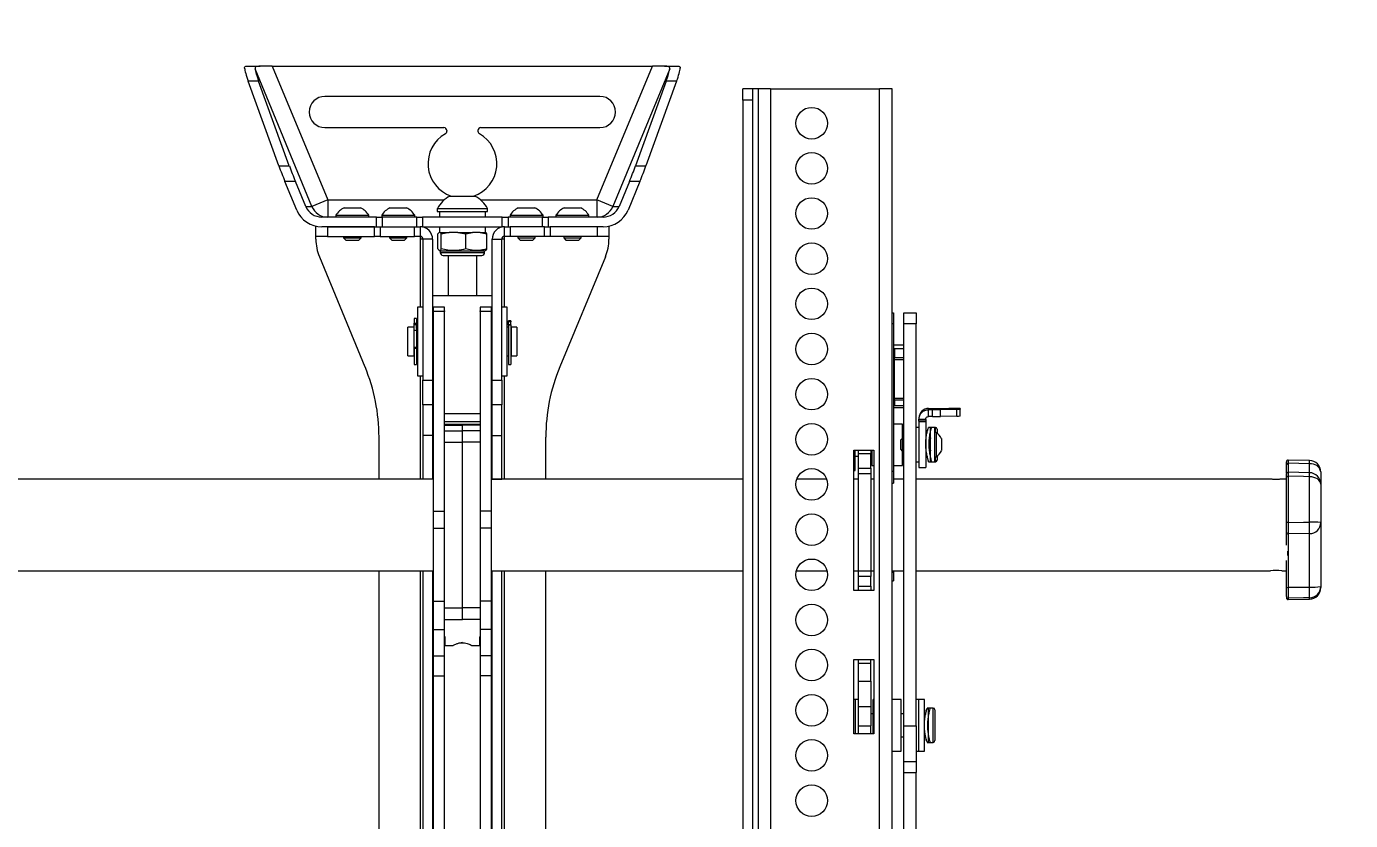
# Model space of a CAD drawing. Extents: x -382 to 1420, y -377 to 265.
# Drawn here: x 222.86 to 237.3, y 4.66 to 13.3 of the extents above; entities that cross this region are included whole.
import ezdxf
from ezdxf import colors
from ezdxf.entities.mleader import LeaderData, LeaderLine
from ezdxf.math import Vec2, Vec3

# ---------------------------------------------------------------- set-up
doc = ezdxf.new("R2010")
doc.units = 0
doc.header["$MEASUREMENT"] = 0
for name, color, linetype in [('AV-Anno-Iden', 154, 'CONTINUOUS'), ('AV-Detl-Obje-Brkt', 202, 'CONTINUOUS'), ('AV-Detl-Obje-Mont', 232, 'CONTINUOUS'), ('AV-Elev-Dims', 14, 'CONTINUOUS')]:
    doc.layers.add(name, color=color, linetype=linetype)
doc.styles.get("Standard").update_dxf_attribs({"font": 'arial.ttf'})

# ---------------------------------------------------------------- blocks, each defined once
blk = doc.blocks.new('A$C429A2651')
at = {"layer": 'AV-Detl-Obje-Brkt', "linetype": 'Continuous', "lineweight": 15}
for p, q in [((28.509, 20.91), (28.405, 20.91)), ((28.405, 20.785), (28.405, 20.91)), ((28.509, 20.785), (28.405, 20.785)), ((28.405, 20.785), (28.405, 4.545)), ((28.509, 20.91), (28.509, 20.785)), ((28.571, 20.91), (28.509, 20.91)), ((28.509, 20.785), (28.509, 4.545)), ((28.571, 20.91), (28.571, 4.42)), ((28.707, 20.91), (28.571, 20.91)), ((28.707, 20.91), (28.707, 4.42)), ((28.707, 20.91), (29.894, 20.91)), ((29.894, 4.42), (29.894, 20.91)), ((30.03, 20.91), (29.894, 20.91)), ((30.03, 4.42), (30.03, 20.91)), ((30.03, 18.47), (30.045, 18.47)), ((30.045, 18.349), (30.03, 18.349)), ((30.045, 18.47), (30.045, 18.349)), ((30.045, 18.349), (30.045, 16.745)), ((30.157, 18.47), (30.292, 18.47)), ((30.157, 18.349), (30.157, 18.47)), ((30.292, 18.349), (30.157, 18.349)), ((30.157, 13.971), (30.157, 18.349)), ((30.292, 18.47), (30.292, 18.349)), ((30.292, 13.971), (30.292, 18.349)), ((30.157, 18.117), (30.045, 18.117)), ((30.157, 18.076), (30.057, 18.076)), ((30.057, 18.076), (30.057, 17.981)), ((30.045, 18.04), (30.057, 18.04)), ((30.045, 18.021), (30.057, 18.021)), ((30.057, 17.981), (30.157, 17.981)), ((30.057, 17.958), (30.057, 17.981)), ((30.157, 17.958), (30.057, 17.958)), ((30.057, 17.539), (30.057, 17.958)), ((30.045, 17.893), (30.057, 17.893)), ((30.045, 17.877), (30.057, 17.877)), ((30.057, 17.84), (30.045, 17.84)), ((30.045, 17.68), (30.057, 17.68)), ((30.045, 17.655), (30.057, 17.655)), ((30.045, 17.525), (30.057, 17.525)), ((30.045, 17.507), (30.057, 17.507)), ((30.057, 17.483), (30.045, 17.483)), ((30.057, 17.539), (30.157, 17.539)), ((30.057, 17.519), (30.057, 17.539)), ((30.157, 17.519), (30.057, 17.519)), ((30.057, 17.519), (30.057, 17.455)), ((30.045, 17.439), (30.157, 17.439)), ((30.157, 17.455), (30.057, 17.455)), ((30.323, 17.322), (30.323, 17.309)), ((30.429, 17.415), (30.429, 17.428)), ((30.429, 17.428), (30.648, 17.428)), ((30.429, 17.34), (30.429, 17.415)), ((30.429, 17.415), (30.471, 17.415)), ((30.471, 17.34), (30.429, 17.34)), ((30.471, 17.34), (30.471, 17.415)), ((30.736, 17.418), (30.559, 17.415)), ((30.559, 17.341), (30.559, 17.415)), ((30.736, 17.344), (30.559, 17.341)), ((30.736, 17.344), (30.736, 17.418)), ((30.772, 17.426), (30.772, 17.42)), ((30.772, 17.345), (30.772, 17.42)), ((30.145, 17.258), (30.045, 17.258)), ((30.145, 17.102), (30.145, 17.258)), ((30.323, 17.221), (30.292, 17.221)), ((30.398, 17.309), (30.323, 17.309)), ((30.323, 17.289), (30.323, 17.309)), ((30.398, 17.289), (30.323, 17.289)), ((30.323, 17.289), (30.323, 17.283)), ((30.398, 17.283), (30.323, 17.283)), ((30.323, 17.283), (30.323, 16.783)), ((30.398, 17.309), (30.398, 17.289)), ((30.398, 17.289), (30.398, 17.283)), ((30.398, 17.283), (30.398, 16.783)), ((30.46, 17.221), (30.428, 17.221)), ((30.497, 17.221), (30.448, 17.221)), ((30.448, 17.098), (30.448, 17.221)), ((30.502, 17.221), (30.497, 17.221)), ((30.497, 17.098), (30.497, 17.221)), ((30.502, 17.164), (30.502, 17.221)), ((30.522, 17.201), (30.522, 17.157)), ((30.141, 17.102), (30.122, 17.083)), ((30.122, 17.083), (30.122, 16.983)), ((30.157, 17.102), (30.141, 17.102)), ((30.141, 17.102), (30.141, 16.964)), ((30.157, 17.158), (30.145, 17.158)), ((30.411, 17.158), (30.398, 17.158)), ((30.448, 16.846), (30.448, 17.098)), ((30.512, 17.164), (30.497, 17.164)), ((30.497, 16.846), (30.497, 17.098)), ((30.512, 17.164), (30.512, 16.902)), ((30.57, 17.099), (30.57, 16.968)), ((29.613, 16.975), (29.832, 16.975)), ((29.613, 15.445), (29.613, 16.975)), ((29.629, 16.752), (29.629, 16.975)), ((29.629, 16.908), (29.663, 16.908)), ((29.663, 16.934), (29.663, 16.975)), ((29.798, 16.934), (29.663, 16.934)), ((29.663, 16.779), (29.663, 16.934)), ((29.798, 16.975), (29.798, 16.934)), ((29.798, 16.779), (29.798, 16.934)), ((29.798, 16.908), (29.81, 16.908)), ((29.81, 16.975), (29.81, 16.808)), ((29.832, 16.975), (29.832, 15.445)), ((30.122, 16.983), (30.141, 16.964)), ((30.141, 16.964), (30.157, 16.964)), ((30.145, 16.808), (30.145, 16.964)), ((30.145, 16.908), (30.157, 16.908)), ((30.398, 16.908), (30.414, 16.908)), ((30.497, 16.902), (30.512, 16.902)), ((30.502, 16.846), (30.502, 16.902)), ((30.522, 16.909), (30.522, 16.866)), ((29.613, 16.752), (29.629, 16.752)), ((29.663, 16.779), (29.798, 16.779)), ((29.663, 16.717), (29.663, 16.779)), ((29.798, 16.779), (29.798, 16.717)), ((29.81, 16.808), (29.832, 16.808)), ((30.03, 16.745), (30.045, 16.745)), ((30.045, 16.808), (30.145, 16.808)), ((30.045, 16.745), (30.045, 16.615)), ((30.292, 16.846), (30.323, 16.846)), ((30.323, 16.783), (30.398, 16.783)), ((30.429, 16.846), (30.46, 16.846)), ((30.448, 16.846), (30.497, 16.846)), ((30.497, 16.846), (30.502, 16.846)), ((29.317, 16.658), (28.994, 16.658)), ((29.663, 16.658), (29.613, 16.658)), ((29.798, 16.717), (29.663, 16.717)), ((29.663, 15.66), (29.663, 16.717)), ((29.798, 16.717), (29.798, 15.66)), ((29.832, 16.658), (29.798, 16.658)), ((30.03, 16.615), (30.045, 16.615)), ((30.157, 16.658), (30.045, 16.658)), ((28.989, 15.659), (29.322, 15.659)), ((29.613, 15.659), (29.663, 15.659)), ((29.663, 15.66), (29.798, 15.66)), ((29.663, 15.597), (29.663, 15.66)), ((29.798, 15.597), (29.663, 15.597)), ((29.663, 15.491), (29.663, 15.597)), ((29.798, 15.66), (29.798, 15.597)), ((29.798, 15.659), (29.832, 15.659)), ((29.798, 15.491), (29.798, 15.597)), ((30.03, 15.659), (30.157, 15.659)), ((30.045, 15.642), (30.03, 15.642)), ((30.045, 15.659), (30.045, 15.642)), ((30.045, 15.642), (30.045, 15.55)), ((29.832, 15.445), (29.613, 15.445)), ((29.663, 15.491), (29.798, 15.491)), ((29.663, 15.445), (29.663, 15.491)), ((29.798, 15.491), (29.798, 15.445)), ((30.03, 15.55), (30.045, 15.55)), ((29.613, 14.695), (29.832, 14.695)), ((29.613, 13.883), (29.613, 14.695)), ((29.663, 14.654), (29.663, 14.695)), ((29.663, 14.654), (29.798, 14.654)), ((29.663, 14.459), (29.663, 14.654)), ((29.798, 14.654), (29.798, 14.695)), ((29.798, 14.459), (29.798, 14.654)), ((29.832, 14.695), (29.832, 13.883)), ((29.663, 14.459), (29.798, 14.459)), ((29.663, 14.18), (29.663, 14.459)), ((29.798, 14.459), (29.798, 14.18)), ((29.632, 14.259), (29.613, 14.259)), ((29.663, 14.259), (29.632, 14.259)), ((29.632, 13.981), (29.632, 14.259)), ((29.632, 13.978), (29.632, 14.259)), ((29.663, 14.18), (29.798, 14.18)), ((29.663, 13.97), (29.663, 14.18)), ((29.798, 14.18), (29.798, 13.97)), ((29.832, 14.259), (29.825, 14.259)), ((29.825, 13.978), (29.825, 14.259)), ((30.13, 14.259), (30.03, 14.259)), ((30.13, 13.978), (30.13, 14.259)), ((30.323, 14.259), (30.292, 14.259)), ((30.383, 14.259), (30.323, 14.259)), ((30.323, 13.995), (30.323, 14.259)), ((30.323, 13.978), (30.323, 14.259)), ((30.383, 13.995), (30.383, 14.259)), ((30.403, 14.145), (30.403, 14.145)), ((30.403, 14.129), (30.403, 14.145)), ((30.445, 14.165), (30.413, 14.165)), ((30.477, 14.165), (30.423, 14.165)), ((30.423, 14.165), (30.423, 13.791)), ((30.477, 14.165), (30.477, 14.165)), ((30.477, 13.791), (30.477, 14.165)), ((30.497, 14.145), (30.497, 13.811)), ((29.825, 14.103), (29.798, 14.103)), ((30.157, 14.103), (30.13, 14.103)), ((29.832, 13.883), (29.613, 13.883)), ((29.632, 13.883), (29.632, 13.981)), ((29.632, 13.883), (29.632, 13.978)), ((29.663, 13.97), (29.798, 13.97)), ((29.663, 13.883), (29.663, 13.97)), ((29.798, 13.883), (29.798, 13.97)), ((29.825, 13.883), (29.825, 13.978)), ((30.13, 13.697), (30.13, 13.978)), ((30.157, 13.971), (30.292, 13.971)), ((30.157, 13.583), (30.157, 13.971)), ((30.292, 13.971), (30.292, 13.583)), ((30.323, 13.697), (30.323, 13.995)), ((30.323, 13.697), (30.323, 13.978)), ((30.383, 13.697), (30.383, 13.995)), ((30.13, 13.853), (30.157, 13.853)), ((30.403, 13.811), (30.403, 13.826)), ((30.413, 13.791), (30.445, 13.791)), ((30.423, 13.791), (30.477, 13.791)), ((30.03, 13.697), (30.13, 13.697)), ((30.157, 13.583), (30.292, 13.583)), ((30.157, 13.463), (30.157, 13.583)), ((30.292, 13.697), (30.323, 13.697)), ((30.292, 13.583), (30.292, 13.463)), ((30.323, 13.697), (30.383, 13.697)), ((30.157, 13.463), (30.292, 13.463)), ((30.157, 8.066), (30.157, 13.463)), ((30.292, 8.066), (30.292, 13.463))]:
    blk.add_line(p, q, dxfattribs=at)
for centre in [(29.155, 20.534), (29.155, 20.043), (29.155, 19.551), (29.155, 19.059), (29.155, 18.567), (29.155, 18.075), (29.155, 17.583), (29.155, 17.092), (29.155, 16.6), (29.155, 16.108), (29.155, 15.616), (29.155, 15.124), (29.155, 14.633), (29.155, 14.141), (29.155, 13.649), (29.155, 13.157)]:
    blk.add_circle(centre, 0.172, dxfattribs=at)
for centre, radius, start, end in [((30.429, 17.322), 0.106, 89.9958, 179.9958), ((30.476, 22.875), 5.46, 269.9434, 270.8703), ((30.476, 22.8), 5.46, 269.9434, 270.8703), ((30.679, 15.604), 1.824, 87.0548, 90.981), ((30.741, 17.735), 0.316, 269.0518, 275.688), ((30.741, 17.66), 0.316, 269.0518, 275.688), ((30.502, 17.201), 0.02, 0, 90), ((30.43, 17.033), 0.154, 25.08, 57.9695), ((30.43, 17.033), 0.154, 302.0305, 334.92), ((30.502, 16.866), 0.02, 270, 0), ((30.477, 14.145), 0.02, 0, 90), ((30.477, 13.811), 0.02, 270, 0)]:
    blk.add_arc(centre, radius, start, end, dxfattribs=at)
for points in [[(30.323, 17.309), (30.325, 17.323), (30.328, 17.351), (30.352, 17.386), (30.387, 17.41), (30.415, 17.413), (30.429, 17.415)], [(30.398, 17.309), (30.398, 17.313), (30.399, 17.321), (30.406, 17.332), (30.417, 17.339), (30.425, 17.34), (30.429, 17.34)]]:
    blk.add_open_spline(points, degree=3, dxfattribs=at)
for points, knots in [([(30.398, 17.042), (30.398, 17.062), (30.4, 17.103), (30.409, 17.156), (30.42, 17.197), (30.428, 17.219), (30.428, 17.218), (30.428, 17.218)], [0, 0, 0, 0, 0.213349, 0.426418, 0.646667, 0.872214, 1, 1, 1, 1]), ([(30.41, 17.158), (30.411, 17.166), (30.416, 17.19), (30.425, 17.214), (30.427, 17.218), (30.429, 17.22)], [0, 0, 0, 0, 0.202684, 0.614873, 1, 1, 1, 1]), ([(30.46, 17.22), (30.46, 17.219), (30.458, 17.217), (30.45, 17.189), (30.439, 17.145), (30.431, 17.088), (30.43, 17.025), (30.435, 16.964), (30.444, 16.911), (30.454, 16.87), (30.46, 16.847), (30.46, 16.848), (30.459, 16.848)], [0, 0, 0, 0, 0.102475, 0.204844, 0.309998, 0.417612, 0.52204, 0.622513, 0.724456, 0.830881, 0.93804, 1, 1, 1, 1]), ([(30.429, 16.846), (30.428, 16.848), (30.428, 16.851), (30.42, 16.879), (30.41, 16.923), (30.4, 16.98), (30.398, 17.022), (30.398, 17.042)], [0, 0, 0, 0, 0.186319, 0.384064, 0.588913, 0.801146, 1, 1, 1, 1]), ([(30.448, 17.107), (30.447, 17.095), (30.444, 17.07), (30.444, 17.026), (30.446, 16.988), (30.448, 16.971), (30.449, 16.966)], [0, 0, 0, 0, 0.261604, 0.576807, 0.885692, 1, 1, 1, 1]), ([(30.383, 13.976), (30.384, 13.997), (30.385, 14.037), (30.394, 14.093), (30.405, 14.136), (30.413, 14.162), (30.413, 14.163), (30.413, 14.164)], [0, 0, 0, 0, 0.20556, 0.410849, 0.623057, 0.84037, 1, 1, 1, 1]), ([(30.445, 14.165), (30.445, 14.163), (30.443, 14.159), (30.435, 14.128), (30.424, 14.081), (30.416, 14.022), (30.415, 13.959), (30.42, 13.899), (30.429, 13.847), (30.439, 13.81), (30.445, 13.791), (30.445, 13.793), (30.445, 13.793)], [0, 0, 0, 0, 0.104369, 0.20863, 0.315728, 0.42533, 0.531688, 0.634018, 0.737846, 0.846237, 0.955377, 1, 1, 1, 1]), ([(30.413, 13.793), (30.413, 13.793), (30.413, 13.794), (30.405, 13.818), (30.395, 13.859), (30.385, 13.914), (30.383, 13.956), (30.383, 13.976)], [0, 0, 0, 0, 0.156342, 0.361373, 0.573768, 0.79382, 1, 1, 1, 1])]:
    blk.add_open_spline(points, degree=3, knots=knots, dxfattribs=at)
at = {"layer": 'AV-Detl-Obje-Mont', "linetype": 'Continuous', "lineweight": 15}
for p, q in [((23, 21.156), (23.144, 21.156)), ((23.707, 19.627), (23.087, 21.126)), ((23.275, 21.156), (23.144, 21.156)), ((23.275, 21.156), (23.879, 19.699)), ((23.275, 21.156), (27.418, 21.156)), ((26.814, 19.699), (27.418, 21.156)), ((27.607, 21.126), (26.986, 19.627)), ((27.549, 21.156), (27.418, 21.156)), ((27.549, 21.156), (27.693, 21.156)), ((23.126, 20.991), (23.012, 20.991)), ((23.346, 20.069), (23.012, 20.991)), ((23.46, 20.069), (23.126, 20.991)), ((27.568, 20.991), (27.233, 20.069)), ((27.682, 20.991), (27.347, 20.069)), ((27.682, 20.991), (27.568, 20.991)), ((26.846, 20.826), (23.848, 20.826)), ((23.848, 20.486), (25.146, 20.486)), ((25.177, 20.455), (25.177, 20.446)), ((25.517, 20.446), (25.517, 20.455)), ((25.548, 20.486), (26.846, 20.486)), ((23.346, 20.069), (23.46, 20.069)), ((27.233, 20.069), (27.347, 20.069)), ((23.527, 19.898), (23.412, 19.898)), ((23.541, 19.588), (23.412, 19.898)), ((23.639, 19.627), (23.527, 19.898)), ((27.167, 19.898), (27.055, 19.627)), ((27.281, 19.898), (27.153, 19.588)), ((27.281, 19.898), (27.167, 19.898)), ((23.879, 19.699), (23.707, 19.627)), ((23.879, 19.699), (23.879, 19.511)), ((23.879, 19.699), (25.148, 19.699)), ((25.21, 19.74), (25.314, 19.74)), ((25.314, 19.74), (25.483, 19.74)), ((25.546, 19.699), (26.814, 19.699)), ((26.814, 19.699), (26.814, 19.511)), ((26.986, 19.627), (26.814, 19.699)), ((23.639, 19.627), (23.707, 19.627)), ((24.412, 19.511), (23.814, 19.511)), ((23.967, 19.531), (23.967, 19.511)), ((23.967, 19.531), (24.238, 19.531)), ((24.057, 19.612), (24.193, 19.612)), ((24.193, 19.612), (24.238, 19.612)), ((24.238, 19.531), (24.328, 19.531)), ((24.328, 19.511), (24.328, 19.531)), ((24.412, 19.407), (24.412, 19.511)), ((24.412, 19.511), (24.474, 19.511)), ((24.467, 19.531), (24.467, 19.511)), ((24.467, 19.531), (24.69, 19.531)), ((24.474, 19.511), (24.474, 19.407)), ((24.849, 19.511), (24.474, 19.511)), ((24.557, 19.612), (24.668, 19.612)), ((24.668, 19.612), (24.737, 19.612)), ((24.69, 19.531), (24.828, 19.531)), ((24.828, 19.511), (24.828, 19.531)), ((24.849, 19.407), (24.849, 19.511)), ((24.849, 19.511), (24.912, 19.511)), ((24.912, 19.511), (24.912, 19.407)), ((25.782, 19.511), (24.912, 19.511)), ((25.073, 19.605), (25.073, 19.574)), ((25.073, 19.605), (25.282, 19.605)), ((25.073, 19.574), (25.282, 19.574)), ((25.097, 19.574), (25.097, 19.511)), ((25.282, 19.605), (25.62, 19.605)), ((25.282, 19.574), (25.62, 19.574)), ((25.597, 19.511), (25.597, 19.574)), ((25.62, 19.574), (25.62, 19.605)), ((25.782, 19.407), (25.782, 19.511)), ((25.782, 19.511), (25.844, 19.511)), ((25.844, 19.511), (25.844, 19.407)), ((26.219, 19.511), (25.844, 19.511)), ((25.866, 19.531), (25.866, 19.511)), ((25.866, 19.531), (26.06, 19.531)), ((25.956, 19.612), (26.053, 19.612)), ((26.053, 19.612), (26.136, 19.612)), ((26.06, 19.531), (26.227, 19.531)), ((26.219, 19.407), (26.219, 19.511)), ((26.219, 19.511), (26.281, 19.511)), ((26.227, 19.511), (26.227, 19.531)), ((26.281, 19.511), (26.281, 19.407)), ((26.88, 19.511), (26.281, 19.511)), ((26.366, 19.531), (26.366, 19.511)), ((26.366, 19.531), (26.541, 19.531)), ((26.456, 19.612), (26.544, 19.612)), ((26.541, 19.531), (26.726, 19.531)), ((26.544, 19.612), (26.636, 19.612)), ((26.726, 19.511), (26.726, 19.531)), ((26.986, 19.627), (27.055, 19.627)), ((23.75, 19.302), (23.75, 19.407)), ((24.389, 19.407), (23.814, 19.407)), ((23.875, 19.407), (23.875, 19.302)), ((23.875, 19.407), (24.389, 19.407)), ((24.389, 19.302), (24.389, 19.407)), ((24.389, 19.407), (24.451, 19.407)), ((24.451, 19.407), (24.451, 19.302)), ((24.451, 19.407), (24.826, 19.407)), ((24.826, 19.302), (24.826, 19.407)), ((24.826, 19.407), (24.886, 19.407)), ((24.886, 19.407), (24.888, 19.407)), ((24.912, 19.407), (24.886, 19.407)), ((24.888, 19.407), (24.888, 19.302)), ((24.912, 19.407), (25.782, 19.407)), ((25.105, 19.344), (25.092, 19.344)), ((25.097, 19.407), (25.097, 19.344)), ((25.105, 19.344), (25.117, 19.329)), ((25.105, 19.344), (25.203, 19.344)), ((25.297, 19.344), (25.203, 19.344)), ((25.297, 19.344), (25.383, 19.329)), ((25.297, 19.344), (25.458, 19.344)), ((25.539, 19.344), (25.458, 19.344)), ((25.539, 19.344), (25.613, 19.329)), ((25.539, 19.344), (25.601, 19.344)), ((25.597, 19.344), (25.597, 19.407)), ((25.807, 19.407), (25.782, 19.407)), ((25.805, 19.302), (25.805, 19.407)), ((25.805, 19.407), (25.807, 19.407)), ((25.807, 19.407), (25.867, 19.407)), ((25.867, 19.407), (25.867, 19.302)), ((26.242, 19.407), (25.867, 19.407)), ((26.242, 19.302), (26.242, 19.407)), ((26.242, 19.407), (26.305, 19.407)), ((26.305, 19.407), (26.305, 19.302)), ((26.818, 19.407), (26.305, 19.407)), ((26.88, 19.407), (26.305, 19.407)), ((26.818, 19.302), (26.818, 19.407)), ((26.943, 19.407), (26.943, 19.302)), ((23.875, 19.302), (23.75, 19.302)), ((23.75, 19.271), (23.75, 19.302)), ((23.875, 19.302), (24.389, 19.302)), ((24.052, 19.302), (24.052, 19.286)), ((24.052, 19.286), (24.077, 19.261)), ((24.052, 19.286), (24.195, 19.286)), ((24.077, 19.261), (24.183, 19.261)), ((24.183, 19.261), (24.218, 19.261)), ((24.195, 19.286), (24.242, 19.286)), ((24.218, 19.261), (24.242, 19.286)), ((24.242, 19.286), (24.242, 19.302)), ((24.451, 19.302), (24.389, 19.302)), ((24.451, 19.302), (24.826, 19.302)), ((24.552, 19.302), (24.552, 19.286)), ((24.552, 19.286), (24.577, 19.261)), ((24.552, 19.286), (24.67, 19.286)), ((24.577, 19.261), (24.664, 19.261)), ((24.664, 19.261), (24.717, 19.261)), ((24.67, 19.286), (24.742, 19.286)), ((24.717, 19.261), (24.742, 19.286)), ((24.742, 19.286), (24.742, 19.302)), ((24.886, 19.302), (24.826, 19.302)), ((24.888, 19.302), (24.886, 19.302)), ((24.886, 19.302), (24.886, 19.271)), ((24.917, 19.271), (24.886, 19.271)), ((24.886, 19.271), (24.886, 18.532)), ((25.022, 19.271), (24.917, 19.271)), ((24.917, 19.271), (24.917, 17.737)), ((25.022, 19.271), (25.022, 17.737)), ((25.08, 19.165), (25.08, 19.329)), ((25.117, 19.165), (25.117, 19.329)), ((25.383, 19.165), (25.383, 19.329)), ((25.613, 19.165), (25.613, 19.329)), ((25.671, 19.271), (25.776, 19.271)), ((25.671, 17.737), (25.671, 19.271)), ((25.776, 17.737), (25.776, 19.271)), ((25.807, 19.271), (25.776, 19.271)), ((25.807, 19.302), (25.805, 19.302)), ((25.867, 19.302), (25.807, 19.302)), ((25.807, 19.271), (25.807, 19.302)), ((25.807, 18.532), (25.807, 19.271)), ((26.242, 19.302), (25.867, 19.302)), ((25.951, 19.302), (25.951, 19.286)), ((25.951, 19.286), (25.976, 19.261)), ((25.951, 19.286), (26.054, 19.286)), ((25.976, 19.261), (26.052, 19.261)), ((26.052, 19.261), (26.116, 19.261)), ((26.054, 19.286), (26.141, 19.286)), ((26.116, 19.261), (26.141, 19.286)), ((26.141, 19.286), (26.141, 19.302)), ((26.305, 19.302), (26.242, 19.302)), ((26.818, 19.302), (26.305, 19.302)), ((26.451, 19.302), (26.451, 19.286)), ((26.451, 19.286), (26.476, 19.261)), ((26.451, 19.286), (26.543, 19.286)), ((26.476, 19.261), (26.544, 19.261)), ((26.543, 19.286), (26.641, 19.286)), ((26.544, 19.261), (26.616, 19.261)), ((26.616, 19.261), (26.641, 19.286)), ((26.641, 19.286), (26.641, 19.302)), ((26.943, 19.302), (26.818, 19.302)), ((26.943, 19.302), (26.943, 19.271)), ((23.788, 19.08), (24.285, 17.88)), ((25.094, 19.148), (25.104, 19.144)), ((25.104, 19.144), (25.104, 19.126)), ((25.104, 19.144), (25.154, 19.144)), ((25.104, 19.126), (25.154, 19.126)), ((25.136, 19.094), (25.179, 19.094)), ((25.154, 19.144), (25.589, 19.144)), ((25.154, 19.126), (25.589, 19.126)), ((25.179, 19.094), (25.558, 19.094)), ((25.191, 19.094), (25.191, 18.657)), ((25.503, 18.657), (25.503, 19.094)), ((25.589, 19.144), (25.599, 19.148)), ((25.589, 19.126), (25.589, 19.144)), ((26.905, 19.08), (26.408, 17.88)), ((25.022, 18.657), (25.671, 18.657)), ((24.917, 18.532), (24.858, 18.532)), ((24.858, 18.532), (24.858, 18.263)), ((25.152, 18.532), (25.022, 18.532)), ((25.032, 18.483), (25.032, 18.532)), ((25.152, 18.483), (25.032, 18.483)), ((25.032, 16.309), (25.032, 18.483)), ((25.152, 18.491), (25.152, 18.532)), ((25.152, 18.491), (25.152, 18.483)), ((25.152, 16.832), (25.152, 18.483)), ((25.671, 18.532), (25.542, 18.532)), ((25.542, 18.532), (25.542, 18.491)), ((25.542, 18.483), (25.542, 18.491)), ((25.661, 18.483), (25.542, 18.483)), ((25.542, 18.483), (25.542, 16.832)), ((25.661, 18.532), (25.661, 18.483)), ((25.661, 18.483), (25.661, 16.309)), ((25.836, 18.532), (25.776, 18.532)), ((25.836, 17.783), (25.836, 18.532)), ((24.845, 18.407), (24.82, 18.407)), ((24.82, 18.407), (24.82, 18.357)), ((24.82, 18.357), (24.845, 18.357)), ((24.82, 18.34), (24.82, 18.357)), ((24.845, 18.34), (24.82, 18.34)), ((24.82, 18.281), (24.82, 18.34)), ((24.845, 18.407), (24.845, 18.357)), ((24.845, 18.357), (24.845, 18.34)), ((24.845, 18.298), (24.845, 18.34)), ((25.874, 18.382), (25.849, 18.382)), ((25.849, 18.372), (25.849, 18.382)), ((25.874, 18.372), (25.849, 18.372)), ((25.849, 18.338), (25.849, 18.372)), ((25.874, 18.338), (25.849, 18.338)), ((25.849, 18.335), (25.849, 18.338)), ((25.874, 18.335), (25.849, 18.335)), ((25.849, 18.335), (25.849, 17.908)), ((25.874, 18.382), (25.874, 18.372)), ((25.874, 18.338), (25.874, 18.372)), ((25.874, 18.338), (25.874, 18.335)), ((25.874, 18.335), (25.874, 17.908)), ((24.816, 18.314), (24.753, 18.314)), ((24.753, 18.001), (24.753, 18.314)), ((24.816, 18.314), (24.816, 18.001)), ((24.82, 18.282), (24.816, 18.282)), ((24.82, 18.281), (24.845, 18.281)), ((24.82, 18.28), (24.82, 18.281)), ((24.82, 18.28), (24.845, 18.28)), ((24.858, 18.314), (24.845, 18.314)), ((24.845, 18.298), (24.845, 18.092)), ((24.858, 18.263), (24.858, 17.783)), ((25.849, 18.314), (25.836, 18.314)), ((25.878, 18.282), (25.874, 18.282)), ((25.94, 18.314), (25.878, 18.314)), ((25.878, 18.314), (25.878, 18.001)), ((25.94, 18.314), (25.94, 18.001)), ((24.845, 18.092), (24.82, 18.092)), ((24.82, 18.079), (24.82, 18.092)), ((24.845, 18.079), (24.82, 18.079)), ((24.82, 18.079), (24.82, 17.908)), ((24.845, 18.092), (24.845, 18.079)), ((24.845, 18.079), (24.845, 17.908)), ((24.753, 18.001), (24.816, 18.001)), ((24.816, 18.032), (24.82, 18.032)), ((24.82, 17.908), (24.845, 17.908)), ((24.845, 18.001), (24.858, 18.001)), ((25.836, 18.001), (25.849, 18.001)), ((25.849, 17.908), (25.874, 17.908)), ((25.874, 18.032), (25.878, 18.032)), ((25.878, 18.001), (25.94, 18.001)), ((24.858, 17.783), (24.917, 17.783)), ((24.886, 17.783), (24.886, 16.658)), ((25.776, 17.783), (25.836, 17.783)), ((25.807, 16.658), (25.807, 17.783)), ((24.917, 17.737), (25.022, 17.737)), ((24.917, 17.468), (24.917, 17.737)), ((25.022, 17.737), (25.022, 17.468)), ((25.671, 17.737), (25.776, 17.737)), ((25.671, 17.468), (25.671, 17.737)), ((25.776, 17.737), (25.776, 17.468)), ((25.022, 17.468), (24.917, 17.468)), ((24.917, 17.468), (24.917, 17.132)), ((25.022, 17.468), (25.022, 17.132)), ((25.776, 17.468), (25.671, 17.468)), ((25.671, 17.132), (25.671, 17.468)), ((25.776, 17.132), (25.776, 17.468)), ((25.152, 17.372), (25.542, 17.372)), ((25.542, 17.283), (25.152, 17.283)), ((25.347, 17.252), (25.152, 17.252)), ((25.152, 17.247), (25.347, 17.247)), ((25.152, 17.185), (25.347, 17.185)), ((25.542, 17.252), (25.347, 17.252)), ((25.347, 17.247), (25.347, 17.252)), ((25.347, 17.185), (25.347, 17.247)), ((25.542, 17.247), (25.347, 17.247)), ((25.347, 17.059), (25.347, 17.185)), ((25.542, 17.185), (25.347, 17.185)), ((24.437, 17.115), (24.437, 16.658)), ((25.022, 17.132), (24.917, 17.132)), ((24.917, 17.132), (24.917, 16.658)), ((25.022, 17.132), (25.022, 16.658)), ((25.152, 17.059), (25.347, 17.059)), ((25.347, 15.258), (25.347, 17.059)), ((25.542, 17.059), (25.347, 17.059)), ((25.671, 17.132), (25.776, 17.132)), ((25.671, 16.658), (25.671, 17.132)), ((25.776, 16.658), (25.776, 17.132)), ((26.256, 16.658), (26.256, 17.115)), ((25.152, 16.408), (25.152, 16.832)), ((25.542, 16.832), (25.542, 16.408)), ((34.329, 16.718), (34.329, 16.815)), ((34.581, 16.861), (34.349, 16.866)), ((34.581, 16.825), (34.349, 16.83)), ((34.349, 16.83), (34.349, 16.73)), ((34.581, 16.722), (34.581, 16.825)), ((25.032, 16.658), (9.671, 16.658)), ((25.022, 16.658), (24.917, 16.658)), ((28.405, 16.658), (25.661, 16.658)), ((25.671, 16.658), (25.776, 16.658)), ((34.154, 16.658), (30.292, 16.658)), ((34.329, 16.658), (34.279, 16.658)), ((34.329, 16.185), (34.329, 16.676)), ((34.581, 16.728), (34.349, 16.733)), ((34.349, 16.689), (34.349, 16.186)), ((34.581, 16.19), (34.581, 16.684)), ((34.703, 16.736), (34.703, 16.603)), ((34.703, 16.603), (34.703, 16.185)), ((25.032, 16.309), (25.152, 16.309)), ((25.032, 16.125), (25.032, 16.309)), ((25.152, 16.309), (25.152, 16.408)), ((25.152, 16.125), (25.152, 16.309)), ((25.542, 16.408), (25.542, 16.309)), ((25.661, 16.309), (25.542, 16.309)), ((25.542, 16.309), (25.542, 16.125)), ((25.661, 16.309), (25.661, 16.125)), ((34.703, 16.185), (34.703, 15.488)), ((25.032, 16.125), (25.152, 16.125)), ((25.032, 15.329), (25.032, 16.125)), ((25.152, 15.329), (25.152, 16.125)), ((25.661, 16.125), (25.542, 16.125)), ((25.542, 16.125), (25.542, 15.329)), ((25.661, 16.125), (25.661, 15.329)), ((34.329, 15.937), (34.329, 16.08)), ((34.581, 16.064), (34.349, 16.061)), ((34.349, 16.061), (34.349, 15.48)), ((34.581, 15.482), (34.581, 16.064)), ((34.329, 15.48), (34.329, 15.771)), ((34.341, 15.872), (34.341, 15.825)), ((9.671, 15.659), (25.032, 15.659)), ((24.437, 15.659), (24.437, 12.767)), ((24.886, 15.659), (24.886, 9.663)), ((24.917, 15.659), (24.917, 9.663)), ((25.022, 15.659), (25.022, 9.663)), ((25.661, 15.659), (28.405, 15.659)), ((25.671, 9.663), (25.671, 15.659)), ((25.776, 9.663), (25.776, 15.659)), ((25.807, 9.663), (25.807, 15.659)), ((26.256, 12.767), (26.256, 15.659)), ((30.292, 15.659), (34.154, 15.659)), ((34.279, 15.659), (34.329, 15.659)), ((34.349, 15.48), (34.581, 15.482)), ((34.703, 15.488), (34.703, 15.476)), ((25.032, 15.329), (25.152, 15.329)), ((25.032, 15.022), (25.032, 15.329)), ((25.152, 15.022), (25.152, 15.329)), ((25.661, 15.329), (25.542, 15.329)), ((25.542, 15.329), (25.542, 15.022)), ((25.661, 15.329), (25.661, 15.022)), ((34.349, 15.361), (34.349, 15.347)), ((34.349, 15.347), (34.581, 15.351)), ((34.581, 15.351), (34.581, 15.365)), ((25.152, 15.258), (25.347, 15.258)), ((25.347, 15.128), (25.347, 15.258)), ((25.542, 15.258), (25.347, 15.258)), ((25.032, 15.022), (25.152, 15.022)), ((25.032, 14.734), (25.032, 15.022)), ((25.152, 15.128), (25.347, 15.128)), ((25.152, 14.734), (25.152, 15.022)), ((25.542, 15.128), (25.347, 15.128)), ((25.661, 15.022), (25.542, 15.022)), ((25.542, 15.022), (25.542, 14.734)), ((25.661, 15.022), (25.661, 14.734)), ((25.159, 14.941), (25.152, 14.941)), ((25.159, 14.847), (25.159, 14.941)), ((25.347, 14.877), (25.332, 14.875)), ((25.534, 14.941), (25.542, 14.941)), ((25.534, 14.941), (25.534, 14.847)), ((25.032, 14.734), (25.152, 14.734)), ((25.032, 14.517), (25.032, 14.734)), ((25.152, 14.517), (25.152, 14.734)), ((25.159, 14.847), (25.246, 14.847)), ((25.447, 14.847), (25.534, 14.847)), ((25.661, 14.734), (25.542, 14.734)), ((25.542, 14.734), (25.542, 14.517)), ((25.661, 14.734), (25.661, 14.517)), ((25.032, 14.517), (25.152, 14.517)), ((25.032, 10.804), (25.032, 14.517)), ((25.152, 10.804), (25.152, 14.517)), ((25.661, 14.517), (25.542, 14.517)), ((25.542, 14.517), (25.542, 10.804)), ((25.661, 14.517), (25.661, 10.804))]:
    blk.add_line(p, q, dxfattribs=at)
at = {"layer": 'AV-Detl-Obje-Mont', "linetype": 'Continuous', "lineweight": 15, "flags": 128}
for points in [[(34.349, 16.689), (34.345, 16.689), (34.341, 16.688), (34.338, 16.687), (34.335, 16.686), (34.332, 16.684), (34.33, 16.681), (34.329, 16.679), (34.329, 16.676)], [(34.581, 16.684), (34.515, 16.685), (34.349, 16.689)], [(34.703, 16.603), (34.701, 16.618), (34.694, 16.633), (34.683, 16.647), (34.668, 16.66), (34.649, 16.67), (34.628, 16.677), (34.605, 16.682), (34.581, 16.684)], [(34.349, 16.186), (34.515, 16.189), (34.581, 16.19)], [(34.581, 15.365), (34.515, 15.364), (34.349, 15.361)]]:
    blk.add_lwpolyline(points, dxfattribs=at)
at = {"layer": 'AV-Detl-Obje-Mont', "linetype": 'Continuous', "lineweight": 15}
for centre, radius, start, end in [((23.848, 20.656), 0.17, 90, 270), ((26.846, 20.656), 0.17, 270, 90), ((25.347, 20.094), 0.375, 119.6951, 250.9206), ((25.146, 20.455), 0.0312, 0, 90), ((25.146, 20.446), 0.0312, 299.6951, 0), ((25.347, 20.094), 0.375, 289.0794, 60.3049), ((25.548, 20.455), 0.0312, 90, 180), ((25.548, 20.446), 0.0312, 180, 240.3049), ((25.347, 19.464), 0.307, 116.4163, 152.8457), ((25.347, 19.464), 0.307, 27.1543, 63.5837), ((23.879, 19.697), 0.186, 201.913, 269.8503), ((24.147, 19.421), 0.211, 115.2526, 148.5637), ((24.147, 19.421), 0.211, 31.4363, 64.7474), ((24.647, 19.421), 0.211, 115.2526, 148.5637), ((24.647, 19.421), 0.211, 31.4363, 64.7474), ((26.046, 19.421), 0.211, 115.2526, 148.5637), ((26.046, 19.421), 0.211, 31.4363, 64.7474), ((26.546, 19.421), 0.211, 115.2526, 148.5637), ((26.546, 19.421), 0.211, 31.4363, 64.7474), ((26.814, 19.697), 0.186, 270.1497, 338.087), ((24.886, 19.271), 0.136, 0, 89.0537), ((25.807, 19.271), 0.136, 90.9463, 180), ((24.25, 19.271), 0.5, 180, 202.5), ((24.886, 19.271), 0.0312, 0, 85.8828), ((25.807, 19.271), 0.0312, 94.1172, 180), ((26.444, 19.271), 0.5, 337.5, 0), ((25.136, 19.126), 0.0312, 180, 270), ((25.558, 19.126), 0.0312, 270, 0), ((25.003, 18.345), 0.0312, 306.8699, 338.8756), ((25.69, 18.345), 0.0312, 201.1244, 233.1301), ((25.003, 17.97), 0.0312, 21.1244, 53.1301), ((25.69, 17.97), 0.0312, 126.8699, 158.8756), ((22.439, 17.115), 1.999, 0, 22.5), ((28.255, 17.115), 1.999, 157.5, 180), ((34.349, 16.846), 0.02, 89.5168, 180.0001), ((34.346, 16.812), 0.018, 81.1596, 168.2816), ((34.578, 16.736), 0.125, 0, 88.7292), ((32.708, 16.873), 1.873, 358.5138, 359.6283), ((34.595, 16.715), 0.111, 11.1698, 97.272), ((34.349, 16.713), 0.02, 89.6036, 180.0296), ((34.578, 16.603), 0.125, 0, 88.7443), ((33.157, 16.724), 1.424, 358.3909, 0.1478), ((34.344, 16.034), 0.152, 88.0677, 95.7256), ((34.611, 15.392), 0.798, 83.3504, 92.1739), ((31.591, 16.127), 2.99, 358.7986, 1.2014), ((34.581, 16.187), 0.123, 269.9892, 359.0007), ((34.348, 16.081), 0.0197, 181.0111, 271.9322), ((34.216, 15.161), 0.502, 82.8457, 97.0645), ((34.344, 15.621), 0.142, 263.8371, 272.079), ((34.611, 16.238), 0.756, 267.7054, 277.0221), ((34.58, 15.489), 0.124, 270.5032, 359.5176), ((32.006, 15.424), 2.576, 358.6905, 1.3095), ((34.578, 15.476), 0.125, 271, 0), ((34.348, 15.381), 0.0198, 180.5317, 271.4981), ((34.349, 15.367), 0.02, 180, 271)]:
    blk.add_arc(centre, radius, start, end, dxfattribs=at)
for centre, major_axis, ratio, start_param, end_param in [((23.081, 20.906), (-0.105, 0.25), 0.121318, 0.382514, 1.170639), ((23.195, 20.906), (-0.105, 0.25), 0.121318, 0.443597, 1.170639), ((27.499, 20.906), (0.105, 0.25), 0.121318, 5.112546, 5.839588), ((27.613, 20.906), (0.105, 0.25), 0.121318, 5.112546, 5.900671), ((23.484, 19.898), (-0.21, 0.499), 0.121318, 1.170639, 1.519705), ((23.598, 19.898), (-0.21, 0.499), 0.121318, 1.170639, 1.519705), ((27.096, 19.898), (0.21, 0.499), 0.121318, 4.76348, 5.112546), ((27.21, 19.898), (0.21, 0.499), 0.121318, 4.76348, 5.112546), ((23.814, 19.699), (0.295, 0), 0.989999, 3.530751, 4.712389), ((23.814, 19.699), (0.189, 0), 0.989999, 3.530751, 4.712389), ((26.88, 19.699), (-0.189, 0), 0.989999, 1.570796, 2.752435), ((26.88, 19.699), (-0.295, 0), 0.989999, 1.570796, 2.752435)]:
    blk.add_ellipse(centre, major_axis=major_axis, ratio=ratio, start_param=start_param, end_param=end_param, dxfattribs=at)
for points, knots in [([(22.972, 21.132), (22.972, 21.136), (22.971, 21.143), (22.976, 21.15), (22.984, 21.154), (22.993, 21.155), (22.999, 21.156), (23, 21.156)], [0, 0, 0, 0, 0.229442, 0.466032, 0.695504, 0.93152, 1, 1, 1, 1]), ([(23.144, 21.156), (23.133, 21.155), (23.11, 21.155), (23.09, 21.146), (23.086, 21.134), (23.087, 21.127), (23.087, 21.126)], [0, 0, 0, 0, 0.3262274, 0.6546649, 0.950379, 1, 1, 1, 1]), ([(27.607, 21.126), (27.607, 21.132), (27.606, 21.144), (27.59, 21.153), (27.568, 21.155), (27.553, 21.156), (27.549, 21.156)], [0, 0, 0, 0, 0.29513, 0.590794, 0.876067, 1, 1, 1, 1]), ([(27.693, 21.156), (27.698, 21.155), (27.706, 21.155), (27.715, 21.151), (27.721, 21.145), (27.722, 21.138), (27.722, 21.133), (27.722, 21.132)], [0, 0, 0, 0, 0.230948, 0.467784, 0.698992, 0.937725, 1, 1, 1, 1]), ([(25.08, 19.329), (25.084, 19.334), (25.088, 19.34), (25.092, 19.344), (25.092, 19.344)], [0, 0, 0, 0, 0.83206, 1, 1, 1, 1]), ([(25.117, 19.329), (25.141, 19.334), (25.169, 19.34), (25.198, 19.344), (25.203, 19.344)], [0, 0, 0, 0, 0.832059, 1, 1, 1, 1]), ([(25.383, 19.329), (25.408, 19.335), (25.432, 19.341), (25.457, 19.344), (25.458, 19.344)], [0, 0, 0, 0, 0.989982, 1, 1, 1, 1]), ([(25.613, 19.329), (25.61, 19.334), (25.606, 19.34), (25.602, 19.344), (25.601, 19.344)], [0, 0, 0, 0, 0.83206, 1, 1, 1, 1]), ([(25.117, 19.165), (25.113, 19.158), (25.104, 19.145), (25.092, 19.147), (25.084, 19.16), (25.08, 19.165)], [0, 0, 0, 0, 0.359917, 0.730734, 1, 1, 1, 1]), ([(25.383, 19.165), (25.352, 19.158), (25.287, 19.145), (25.197, 19.147), (25.141, 19.16), (25.117, 19.165)], [0, 0, 0, 0, 0.359917, 0.730734, 1, 1, 1, 1]), ([(25.613, 19.165), (25.598, 19.161), (25.558, 19.15), (25.49, 19.144), (25.429, 19.153), (25.393, 19.162), (25.383, 19.165)], [0, 0, 0, 0, 0.2001354, 0.5307872, 0.8714415, 1, 1, 1, 1]), ([(25.599, 19.15), (25.6, 19.15), (25.605, 19.15), (25.61, 19.159), (25.613, 19.165)], [0, 0, 0, 0, 0.3083642, 1, 1, 1, 1]), ([(34.329, 16.815), (34.329, 16.823), (34.329, 16.838), (34.329, 16.847), (34.329, 16.845), (34.329, 16.845)], [0, 0, 0, 0, 0.424109, 0.853266, 1, 1, 1, 1]), ([(34.349, 16.865), (34.349, 16.865), (34.349, 16.867), (34.349, 16.856), (34.349, 16.838), (34.349, 16.83)], [0, 0, 0, 0, 0.14695, 0.5760017, 1, 1, 1, 1]), ([(34.279, 16.658), (34.278, 16.658), (34.277, 16.658), (34.266, 16.657), (34.25, 16.655), (34.23, 16.654), (34.209, 16.654), (34.189, 16.655), (34.171, 16.656), (34.159, 16.658), (34.153, 16.658), (34.154, 16.658), (34.154, 16.658)], [0, 0, 0, 0, 0.106803, 0.213587, 0.320887, 0.428542, 0.53563, 0.642113, 0.748896, 0.856415, 0.963962, 1, 1, 1, 1]), ([(34.329, 16.676), (34.329, 16.684), (34.329, 16.7), (34.329, 16.712), (34.329, 16.711), (34.329, 16.711)], [0, 0, 0, 0, 0.3881242, 0.7808684, 1, 1, 1, 1]), ([(34.349, 16.731), (34.349, 16.731), (34.349, 16.732), (34.349, 16.718), (34.349, 16.699), (34.349, 16.689)], [0, 0, 0, 0, 0.220046, 0.612333, 1, 1, 1, 1]), ([(34.329, 16.08), (34.329, 16.084), (34.329, 16.093), (34.329, 16.118), (34.329, 16.15), (34.329, 16.174), (34.329, 16.185)], [0, 0, 0, 0, 0.247775, 0.498499, 0.74925, 1, 1, 1, 1]), ([(34.349, 16.186), (34.349, 16.172), (34.349, 16.144), (34.349, 16.106), (34.349, 16.076), (34.349, 16.066), (34.349, 16.061)], [0, 0, 0, 0, 0.250748, 0.501501, 0.752227, 1, 1, 1, 1]), ([(34.329, 15.381), (34.329, 15.384), (34.329, 15.391), (34.329, 15.415), (34.329, 15.445), (34.329, 15.469), (34.329, 15.48)], [0, 0, 0, 0, 0.2477747, 0.4984987, 0.74925, 1, 1, 1, 1]), ([(34.349, 15.48), (34.349, 15.466), (34.349, 15.438), (34.349, 15.401), (34.349, 15.373), (34.349, 15.365), (34.349, 15.361)], [0, 0, 0, 0, 0.250748, 0.501501, 0.752227, 1, 1, 1, 1]), ([(25.246, 14.847), (25.246, 14.847), (25.244, 14.846), (25.251, 14.85), (25.265, 14.857), (25.289, 14.867), (25.32, 14.876), (25.354, 14.878), (25.385, 14.873), (25.412, 14.864), (25.434, 14.855), (25.447, 14.848), (25.447, 14.848), (25.447, 14.848)], [0, 0, 0, 0, 0.015681, 0.109572, 0.204612, 0.309746, 0.423487, 0.527829, 0.617822, 0.711816, 0.820136, 0.933252, 1, 1, 1, 1])]:
    blk.add_open_spline(points, degree=3, knots=knots, dxfattribs=at)

msp = doc.modelspace()

# ---------------------------------------------------------------- block references
at = {"layer": 'AV-Anno-Iden'}
msp.add_blockref('A$C429A2651', (202.26765, -8.28517), dxfattribs=at)

# ---------------------------------------------------------------- leaders
at = {"layer": 'AV-Elev-Dims'}
ml = msp.add_multileader_mtext('Standard', dxfattribs=at)
ml.set_content('1-GANG NETWORK PLATE\\P(X1 PORT) BY OTHERS', color=256)
ml.set_leader_properties()
ml.build(insert=Vec2(0, 0))
ml.multileader.update_dxf_attribs({"leader_type": 2, "dogleg_length": 0.36, "arrow_head_size": 2.25, "scale": 24})
ctx = ml.context
ctx.base_point, ctx.scale, ctx.char_height, ctx.arrow_head_size, ctx.landing_gap_size, ctx.plane_origin = Vec3(241.57686, 27.30301), 24, 1.875, 2.25, 2.16, Vec3(249.79715, 20.67932)
ctx.text_align_type = 2
notes = []
notes.append((ctx, [(0, (1, 1, 0), (232.93686, 27.30301), (1, 0), 8.64, [(0, [(224.16984, 18.7002), (232.11345, 25.25266), (237.62328, 23.12766), (239.23135, 29.03567)], 0, [])])]))
ctx.mtext.insert, ctx.mtext.alignment, ctx.mtext.flow_direction = Vec3(276.49437, 28.51614), 3, 5
ml = msp.add_multileader_mtext('Standard', dxfattribs=at)
ml.set_content('NEC E658 65" DISPLAY\\PW CHIEF LTM1U TILT MOUNT', color=256)
ml.set_leader_properties()
ml.build(insert=Vec2(0, 0))
ml.multileader.update_dxf_attribs({"leader_type": 2, "dogleg_length": 0.36, "arrow_head_size": 2.25, "scale": 24})
ctx = ml.context
ctx.base_point, ctx.scale, ctx.char_height, ctx.arrow_head_size, ctx.landing_gap_size, ctx.plane_origin = Vec3(101.57763, 18.74739), 24, 1.875, 2.25, 2.16, Vec3(87.125, 4.42733)
notes.append((ctx, [(0, (1, 1, 0), (92.93763, 18.74739), (1, 0), 8.64, [(0, [(87.75, 12.42733), (94.46311, 17.48338), (96.36031, 14.63935), (98.73182, 19.22139)], 0, [])])]))
ctx.mtext.insert, ctx.mtext.width, ctx.mtext.flow_direction = Vec3(103.73763, 19.70088), 39.1374344, 5
for ctx, leaders in notes:
    for number, flags, end, landing, length, lines in leaders:
        leader = LeaderData()
        leader.index, (leader.has_last_leader_line, leader.has_dogleg_vector, leader.attachment_direction) = number, flags
        leader.last_leader_point, leader.dogleg_vector, leader.dogleg_length = Vec3(end), Vec3(landing), length
        for number, points, colour, breaks in lines:
            line = LeaderLine()
            line.index, line.vertices, line.color, line.breaks = number, Vec3.list(points), colors.encode_raw_color(colour), breaks
            leader.lines.append(line)
        ctx.leaders.append(leader)

doc.saveas('drawing.dxf')
